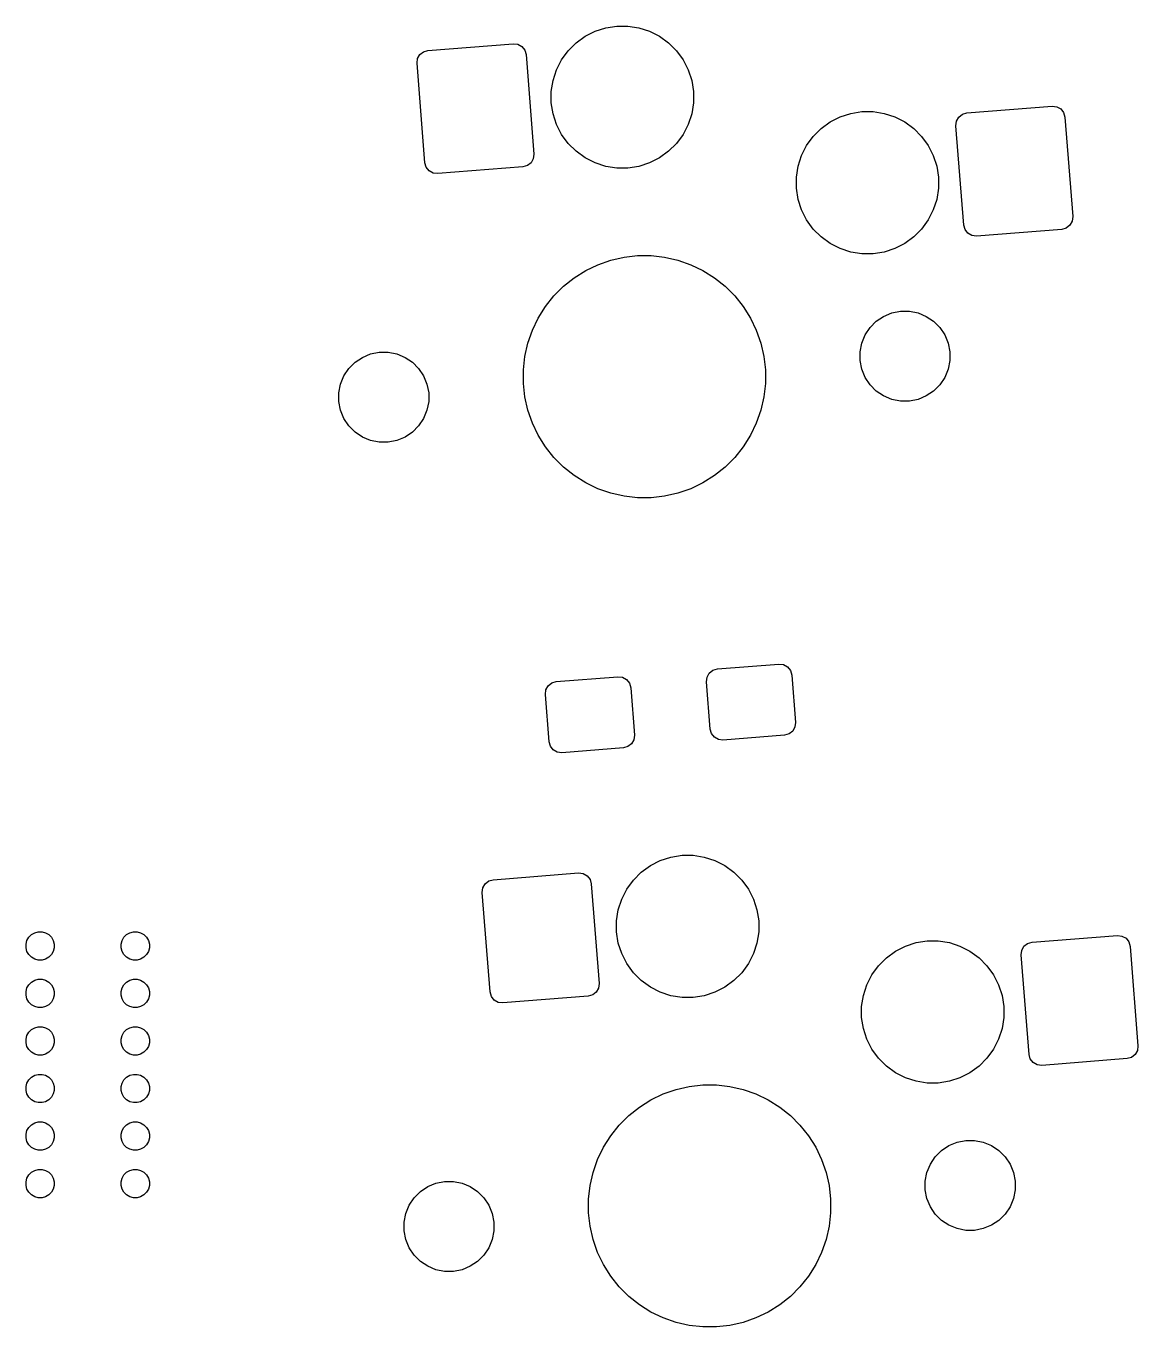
# Model space of a CAD drawing. Extents: x -173 to 103, y -39 to 58.
# Drawn here: x -15.76 to 7.64, y 14.9 to 42.27 of the extents above; entities that cross this region are included whole.
import ezdxf

# ---------------------------------------------------------------- set-up
doc = ezdxf.new("R2010")
doc.units = 0
doc.layers.add('BLACK', color=7, linetype='CONTINUOUS')

msp = doc.modelspace()

# ---------------------------------------------------------------- linework, layer by layer
at = {"layer": 'BLACK', "linetype": 'CONTINUOUS'}
for p, q in [((-3.992725, 42.052879), (-3.783002, 42.159738)), ((-3.783002, 42.159738), (-3.559145, 42.232474)), ((-3.559145, 42.232474), (-3.326666, 42.269295)), ((-3.326666, 42.269295), (-3.091288, 42.269295)), ((-3.091288, 42.269295), (-2.858809, 42.232474)), ((-2.858809, 42.232474), (-2.634952, 42.159738)), ((-2.634952, 42.159738), (-2.425229, 42.052879)), ((-7.298642, 41.756075), (-5.504191, 41.897302)), ((-5.504191, 41.897302), (-5.407322, 41.885837)), ((-5.407322, 41.885837), (-5.322214, 41.838174)), ((-4.349586, 41.748091), (-4.183149, 41.914528)), ((-4.183149, 41.914528), (-3.992725, 42.052879)), ((-2.425229, 42.052879), (-2.234805, 41.914528)), ((-2.234805, 41.914528), (-2.068368, 41.748091)), ((-7.516792, 41.5841), (-7.469129, 41.669208)), ((-7.469129, 41.669208), (-7.392525, 41.729598)), ((-7.392525, 41.729598), (-7.298642, 41.756075)), ((-5.322214, 41.838174), (-5.261825, 41.76157)), ((-5.261825, 41.76157), (-5.235347, 41.667687)), ((-5.235347, 41.667687), (-5.070583, 39.574161)), ((-4.487937, 41.557667), (-4.349586, 41.748091)), ((-2.068368, 41.748091), (-1.930017, 41.557667)), ((-7.528257, 41.487231), (-7.516792, 41.5841)), ((-7.363493, 39.393705), (-7.528257, 41.487231)), ((-4.667532, 41.124087), (-4.594796, 41.347944)), ((-4.594796, 41.347944), (-4.487937, 41.557667)), ((-1.930017, 41.557667), (-1.823158, 41.347944)), ((-1.823158, 41.347944), (-1.750422, 41.124087)), ((-4.704353, 40.891608), (-4.667532, 41.124087)), ((-1.750422, 41.124087), (-1.713601, 40.891608)), ((-4.704353, 40.65623), (-4.704353, 40.891608)), ((-1.713601, 40.891608), (-1.713601, 40.65623)), ((-4.667532, 40.423751), (-4.704353, 40.65623)), ((-1.713601, 40.65623), (-1.750422, 40.423751)), ((4.039442, 40.441599), (5.833893, 40.582826)), ((5.833893, 40.582826), (5.930762, 40.571361)), ((5.930762, 40.571361), (6.01587, 40.523698)), ((6.01587, 40.523698), (6.076259, 40.447094)), ((-4.594796, 40.199894), (-4.667532, 40.423751)), ((-1.750422, 40.423751), (-1.823158, 40.199894)), ((0.974048, 40.113606), (1.164472, 40.251957)), ((1.164472, 40.251957), (1.374195, 40.358816)), ((1.374195, 40.358816), (1.598052, 40.431552)), ((1.598052, 40.431552), (1.830531, 40.468373)), ((1.830531, 40.468373), (2.065909, 40.468373)), ((2.065909, 40.468373), (2.298388, 40.431552)), ((2.298388, 40.431552), (2.522245, 40.358816)), ((2.522245, 40.358816), (2.731968, 40.251957)), ((2.731968, 40.251957), (2.922392, 40.113606)), ((3.809827, 40.172755), (3.821292, 40.269624)), ((3.821292, 40.269624), (3.868955, 40.354732)), ((3.868955, 40.354732), (3.945559, 40.415122)), ((3.945559, 40.415122), (4.039442, 40.441599)), ((6.076259, 40.447094), (6.102737, 40.353211)), ((6.102737, 40.353211), (6.267501, 38.259685)), ((-4.487937, 39.990171), (-4.594796, 40.199894)), ((-4.349586, 39.799747), (-4.487937, 39.990171)), ((-1.930017, 39.990171), (-2.068368, 39.799747)), ((-1.823158, 40.199894), (-1.930017, 39.990171)), ((0.807611, 39.947169), (0.974048, 40.113606)), ((2.922392, 40.113606), (3.088829, 39.947169)), ((3.974591, 38.079229), (3.809827, 40.172755)), ((-4.183149, 39.63331), (-4.349586, 39.799747)), ((-2.068368, 39.799747), (-2.234805, 39.63331)), ((0.562401, 39.547022), (0.66926, 39.756745)), ((0.66926, 39.756745), (0.807611, 39.947169)), ((3.088829, 39.947169), (3.22718, 39.756745)), ((3.22718, 39.756745), (3.334039, 39.547022)), ((-5.082048, 39.477292), (-5.129711, 39.392184)), ((-5.070583, 39.574161), (-5.082048, 39.477292)), ((-3.992725, 39.494959), (-4.183149, 39.63331)), ((-3.783002, 39.3881), (-3.992725, 39.494959)), ((-2.425229, 39.494959), (-2.634952, 39.3881)), ((-2.234805, 39.63331), (-2.425229, 39.494959)), ((0.489665, 39.323165), (0.562401, 39.547022)), ((3.334039, 39.547022), (3.406775, 39.323165)), ((-7.337015, 39.299822), (-7.363493, 39.393705)), ((-7.276626, 39.223218), (-7.337015, 39.299822)), ((-7.191518, 39.175555), (-7.276626, 39.223218)), ((-7.094649, 39.16409), (-7.191518, 39.175555)), ((-5.300198, 39.305317), (-7.094649, 39.16409)), ((-5.206315, 39.331794), (-5.300198, 39.305317)), ((-5.129711, 39.392184), (-5.206315, 39.331794)), ((-3.559145, 39.315364), (-3.783002, 39.3881)), ((-3.326666, 39.278543), (-3.559145, 39.315364)), ((-3.091288, 39.278543), (-3.326666, 39.278543)), ((-2.858809, 39.315364), (-3.091288, 39.278543)), ((-2.634952, 39.3881), (-2.858809, 39.315364)), ((0.452844, 39.090686), (0.489665, 39.323165)), ((3.406775, 39.323165), (3.443596, 39.090686)), ((0.452844, 38.855308), (0.452844, 39.090686)), ((3.443596, 39.090686), (3.443596, 38.855308)), ((0.489665, 38.622829), (0.452844, 38.855308)), ((0.562401, 38.398972), (0.489665, 38.622829)), ((3.406775, 38.622829), (3.334039, 38.398972)), ((3.443596, 38.855308), (3.406775, 38.622829)), ((0.66926, 38.189249), (0.562401, 38.398972)), ((3.334039, 38.398972), (3.22718, 38.189249)), ((0.807611, 37.998825), (0.66926, 38.189249)), ((3.22718, 38.189249), (3.088829, 37.998825)), ((4.001069, 37.985346), (3.974591, 38.079229)), ((6.208373, 38.077708), (6.131769, 38.017318)), ((6.256036, 38.162816), (6.208373, 38.077708)), ((6.267501, 38.259685), (6.256036, 38.162816)), ((0.974048, 37.832388), (0.807611, 37.998825)), ((1.164472, 37.694037), (0.974048, 37.832388)), ((2.922392, 37.832388), (2.731968, 37.694037)), ((3.088829, 37.998825), (2.922392, 37.832388)), ((4.061458, 37.908742), (4.001069, 37.985346)), ((4.146566, 37.861079), (4.061458, 37.908742)), ((4.243435, 37.849614), (4.146566, 37.861079)), ((6.037886, 37.990841), (4.243435, 37.849614)), ((6.131769, 38.017318), (6.037886, 37.990841)), ((1.374195, 37.587178), (1.164472, 37.694037)), ((1.598052, 37.514442), (1.374195, 37.587178)), ((1.830531, 37.477621), (1.598052, 37.514442)), ((2.298388, 37.514442), (2.065909, 37.477621)), ((2.522245, 37.587178), (2.298388, 37.514442)), ((2.731968, 37.694037), (2.522245, 37.587178)), ((-3.979551, 37.123927), (-3.721911, 37.248)), ((-3.721911, 37.248), (-3.451999, 37.342446)), ((-3.451999, 37.342446), (-3.173209, 37.406078)), ((-3.173209, 37.406078), (-2.889048, 37.438095)), ((-2.889048, 37.438095), (-2.603088, 37.438095)), ((-2.603088, 37.438095), (-2.318927, 37.406078)), ((-2.318927, 37.406078), (-2.040137, 37.342446)), ((-2.040137, 37.342446), (-1.770225, 37.248)), ((-1.770225, 37.248), (-1.512585, 37.123927)), ((2.065909, 37.477621), (1.830531, 37.477621)), ((-4.445252, 36.793495), (-4.22168, 36.971787)), ((-4.22168, 36.971787), (-3.979551, 37.123927)), ((-1.512585, 37.123927), (-1.270456, 36.971787)), ((-1.270456, 36.971787), (-1.046884, 36.793495)), ((-4.647456, 36.591291), (-4.445252, 36.793495)), ((-1.046884, 36.793495), (-0.84468, 36.591291)), ((-4.825748, 36.367719), (-4.647456, 36.591291)), ((-0.84468, 36.591291), (-0.666388, 36.367719)), ((-4.977888, 36.12559), (-4.825748, 36.367719)), ((-0.666388, 36.367719), (-0.514248, 36.12559)), ((2.134303, 36.057992), (2.28915, 36.161457)), ((2.28915, 36.161457), (2.461207, 36.232725)), ((2.461207, 36.232725), (2.643861, 36.269057)), ((2.643861, 36.269057), (2.830093, 36.269057)), ((2.830093, 36.269057), (3.012747, 36.232725)), ((3.012747, 36.232725), (3.184804, 36.161457)), ((3.184804, 36.161457), (3.339651, 36.057992)), ((-5.196407, 35.598038), (-5.101961, 35.86795)), ((-5.101961, 35.86795), (-4.977888, 36.12559)), ((-0.514248, 36.12559), (-0.390175, 35.86795)), ((-0.390175, 35.86795), (-0.295729, 35.598038)), ((1.899152, 35.771459), (2.002617, 35.926306)), ((2.002617, 35.926306), (2.134303, 36.057992)), ((3.339651, 36.057992), (3.471337, 35.926306)), ((3.471337, 35.926306), (3.574802, 35.771459)), ((-5.260039, 35.319248), (-5.196407, 35.598038)), ((-0.295729, 35.598038), (-0.232097, 35.319248)), ((1.791552, 35.416748), (1.827884, 35.599402)), ((1.827884, 35.599402), (1.899152, 35.771459)), ((3.574802, 35.771459), (3.64607, 35.599402)), ((3.64607, 35.599402), (3.682402, 35.416748)), ((-8.67694, 35.298407), (-8.504883, 35.369675)), ((-8.504883, 35.369675), (-8.322229, 35.406007)), ((-8.322229, 35.406007), (-8.135997, 35.406007)), ((-8.135997, 35.406007), (-7.953343, 35.369675)), ((-7.953343, 35.369675), (-7.781286, 35.298407)), ((-5.292056, 35.035087), (-5.260039, 35.319248)), ((-0.232097, 35.319248), (-0.20008, 35.035087)), ((1.791552, 35.230516), (1.791552, 35.416748)), ((3.682402, 35.416748), (3.682402, 35.230516)), ((-9.066938, 34.908409), (-8.963473, 35.063256)), ((-8.963473, 35.063256), (-8.831787, 35.194942)), ((-8.831787, 35.194942), (-8.67694, 35.298407)), ((-7.781286, 35.298407), (-7.626439, 35.194942)), ((-7.626439, 35.194942), (-7.494753, 35.063256)), ((-7.494753, 35.063256), (-7.391288, 34.908409)), ((-5.292056, 34.749127), (-5.292056, 35.035087)), ((-0.20008, 35.035087), (-0.20008, 34.749127)), ((1.827884, 35.047862), (1.791552, 35.230516)), ((1.899152, 34.875805), (1.827884, 35.047862)), ((3.64607, 35.047862), (3.574802, 34.875805)), ((3.682402, 35.230516), (3.64607, 35.047862)), ((-9.138206, 34.736352), (-9.066938, 34.908409)), ((-7.391288, 34.908409), (-7.32002, 34.736352)), ((2.002617, 34.720958), (1.899152, 34.875805)), ((3.574802, 34.875805), (3.471337, 34.720958)), ((-9.174538, 34.553698), (-9.138206, 34.736352)), ((-9.174538, 34.367466), (-9.174538, 34.553698)), ((-7.32002, 34.736352), (-7.283688, 34.553698)), ((-7.283688, 34.553698), (-7.283688, 34.367466)), ((-5.260039, 34.464966), (-5.292056, 34.749127)), ((-0.20008, 34.749127), (-0.232097, 34.464966)), ((2.134303, 34.589272), (2.002617, 34.720958)), ((2.28915, 34.485807), (2.134303, 34.589272)), ((2.461207, 34.414539), (2.28915, 34.485807)), ((3.184804, 34.485807), (3.012747, 34.414539)), ((3.339651, 34.589272), (3.184804, 34.485807)), ((3.471337, 34.720958), (3.339651, 34.589272)), ((-9.138206, 34.184812), (-9.174538, 34.367466)), ((-7.283688, 34.367466), (-7.32002, 34.184812)), ((-5.196407, 34.186176), (-5.260039, 34.464966)), ((-0.232097, 34.464966), (-0.295729, 34.186176)), ((2.643861, 34.378207), (2.461207, 34.414539)), ((2.830093, 34.378207), (2.643861, 34.378207)), ((3.012747, 34.414539), (2.830093, 34.378207)), ((-9.066938, 34.012755), (-9.138206, 34.184812)), ((-8.963473, 33.857908), (-9.066938, 34.012755)), ((-7.391288, 34.012755), (-7.494753, 33.857908)), ((-7.32002, 34.184812), (-7.391288, 34.012755)), ((-5.101961, 33.916264), (-5.196407, 34.186176)), ((-0.295729, 34.186176), (-0.390175, 33.916264)), ((-8.831787, 33.726222), (-8.963473, 33.857908)), ((-8.67694, 33.622757), (-8.831787, 33.726222)), ((-7.626439, 33.726222), (-7.781286, 33.622757)), ((-7.494753, 33.857908), (-7.626439, 33.726222)), ((-4.977888, 33.658624), (-5.101961, 33.916264)), ((-0.390175, 33.916264), (-0.514248, 33.658624)), ((-8.504883, 33.551489), (-8.67694, 33.622757)), ((-8.322229, 33.515157), (-8.504883, 33.551489)), ((-8.135997, 33.515157), (-8.322229, 33.515157)), ((-7.953343, 33.551489), (-8.135997, 33.515157)), ((-7.781286, 33.622757), (-7.953343, 33.551489)), ((-4.825748, 33.416495), (-4.977888, 33.658624)), ((-4.647456, 33.192923), (-4.825748, 33.416495)), ((-0.666388, 33.416495), (-0.84468, 33.192923)), ((-0.514248, 33.658624), (-0.666388, 33.416495)), ((-4.445252, 32.990719), (-4.647456, 33.192923)), ((-0.84468, 33.192923), (-1.046884, 32.990719)), ((-4.22168, 32.812427), (-4.445252, 32.990719)), ((-1.046884, 32.990719), (-1.270456, 32.812427)), ((-3.979551, 32.660287), (-4.22168, 32.812427)), ((-3.721911, 32.536214), (-3.979551, 32.660287)), ((-1.512585, 32.660287), (-1.770225, 32.536214)), ((-1.270456, 32.812427), (-1.512585, 32.660287)), ((-3.451999, 32.441768), (-3.721911, 32.536214)), ((-3.173209, 32.378136), (-3.451999, 32.441768)), ((-2.889048, 32.346119), (-3.173209, 32.378136)), ((-2.603088, 32.346119), (-2.889048, 32.346119)), ((-2.318927, 32.378136), (-2.603088, 32.346119)), ((-2.040137, 32.441768), (-2.318927, 32.378136)), ((-1.770225, 32.536214), (-2.040137, 32.441768)), ((-1.302821, 28.717277), (-1.208938, 28.743755)), ((-1.208938, 28.743755), (0.087055, 28.845751)), ((0.087055, 28.845751), (0.183924, 28.834286)), ((0.183924, 28.834286), (0.269032, 28.786624)), ((0.269032, 28.786624), (0.329421, 28.71002)), ((-4.692337, 28.450517), (-4.598454, 28.476995)), ((-4.598454, 28.476995), (-3.302461, 28.578991)), ((-3.302461, 28.578991), (-3.205592, 28.567526)), ((-3.205592, 28.567526), (-3.120484, 28.519864)), ((-3.120484, 28.519864), (-3.060095, 28.44326)), ((-1.438552, 28.47491), (-1.427087, 28.57178)), ((-1.360093, 27.477993), (-1.438552, 28.47491)), ((-1.427087, 28.57178), (-1.379425, 28.656888)), ((-1.379425, 28.656888), (-1.302821, 28.717277)), ((0.329421, 28.71002), (0.355899, 28.616137)), ((0.355899, 28.616137), (0.434358, 27.61922)), ((-4.828068, 28.20815), (-4.816603, 28.30502)), ((-4.749609, 27.211233), (-4.828068, 28.20815)), ((-4.816603, 28.30502), (-4.768941, 28.390128)), ((-4.768941, 28.390128), (-4.692337, 28.450517)), ((-3.060095, 28.44326), (-3.033617, 28.349377)), ((-3.033617, 28.349377), (-2.955158, 27.35246)), ((-1.333615, 27.38411), (-1.360093, 27.477993)), ((-1.273226, 27.307506), (-1.333615, 27.38411)), ((0.298627, 27.376853), (0.204744, 27.350375)), ((0.375231, 27.437242), (0.298627, 27.376853)), ((0.422893, 27.52235), (0.375231, 27.437242)), ((0.434358, 27.61922), (0.422893, 27.52235)), ((-4.723131, 27.11735), (-4.749609, 27.211233)), ((-4.662742, 27.040746), (-4.723131, 27.11735)), ((-3.090889, 27.110093), (-3.184772, 27.083615)), ((-3.014285, 27.170482), (-3.090889, 27.110093)), ((-2.966623, 27.25559), (-3.014285, 27.170482)), ((-2.955158, 27.35246), (-2.966623, 27.25559)), ((-1.188118, 27.259844), (-1.273226, 27.307506)), ((-1.091249, 27.248379), (-1.188118, 27.259844)), ((0.204744, 27.350375), (-1.091249, 27.248379)), ((-4.577634, 26.993084), (-4.662742, 27.040746)), ((-4.480765, 26.981619), (-4.577634, 26.993084)), ((-3.184772, 27.083615), (-4.480765, 26.981619)), ((-2.619691, 24.606825), (-2.409968, 24.713684)), ((-2.409968, 24.713684), (-2.186111, 24.78642)), ((-2.186111, 24.78642), (-1.953632, 24.823241)), ((-1.953632, 24.823241), (-1.718254, 24.823241)), ((-1.718254, 24.823241), (-1.485775, 24.78642)), ((-1.485775, 24.78642), (-1.261918, 24.713684)), ((-1.261918, 24.713684), (-1.052195, 24.606825)), ((-5.925608, 24.310021), (-4.131157, 24.451248)), ((-4.131157, 24.451248), (-4.034288, 24.439783)), ((-4.034288, 24.439783), (-3.94918, 24.39212)), ((-3.94918, 24.39212), (-3.888791, 24.315516)), ((-2.976552, 24.302037), (-2.810115, 24.468474)), ((-2.810115, 24.468474), (-2.619691, 24.606825)), ((-1.052195, 24.606825), (-0.861771, 24.468474)), ((-0.861771, 24.468474), (-0.695334, 24.302037)), ((-6.155223, 24.041177), (-6.143758, 24.138046)), ((-6.143758, 24.138046), (-6.096095, 24.223154)), ((-6.096095, 24.223154), (-6.019491, 24.283544)), ((-6.019491, 24.283544), (-5.925608, 24.310021)), ((-3.888791, 24.315516), (-3.862313, 24.221633)), ((-3.862313, 24.221633), (-3.697549, 22.128107)), ((-3.221762, 23.90189), (-3.114903, 24.111613)), ((-3.114903, 24.111613), (-2.976552, 24.302037)), ((-0.695334, 24.302037), (-0.556983, 24.111613)), ((-0.556983, 24.111613), (-0.450124, 23.90189)), ((-5.990459, 21.947651), (-6.155223, 24.041177)), ((-3.294498, 23.678033), (-3.221762, 23.90189)), ((-0.450124, 23.90189), (-0.377388, 23.678033)), ((-3.331319, 23.445554), (-3.294498, 23.678033)), ((-0.377388, 23.678033), (-0.340567, 23.445554)), ((-3.331319, 23.210176), (-3.331319, 23.445554)), ((-0.340567, 23.445554), (-0.340567, 23.210176)), ((-15.756361, 22.956433), (-15.736092, 23.03208)), ((-15.736092, 23.03208), (-15.696934, 23.099903)), ((-15.696934, 23.099903), (-15.641556, 23.155281)), ((-15.641556, 23.155281), (-15.573733, 23.194439)), ((-15.573733, 23.194439), (-15.498086, 23.214708)), ((-15.498086, 23.214708), (-15.41977, 23.214708)), ((-15.41977, 23.214708), (-15.344123, 23.194439)), ((-15.344123, 23.194439), (-15.2763, 23.155281)), ((-15.2763, 23.155281), (-15.220922, 23.099903)), ((-15.220922, 23.099903), (-15.181764, 23.03208)), ((-15.181764, 23.03208), (-15.161495, 22.956433)), ((-13.756406, 22.956318), (-13.736137, 23.031965)), ((-13.736137, 23.031965), (-13.696979, 23.099788)), ((-13.696979, 23.099788), (-13.641601, 23.155166)), ((-13.641601, 23.155166), (-13.573778, 23.194324)), ((-13.573778, 23.194324), (-13.498131, 23.214593)), ((-13.498131, 23.214593), (-13.419815, 23.214593)), ((-13.419815, 23.214593), (-13.344168, 23.194324)), ((-13.344168, 23.194324), (-13.276345, 23.155166)), ((-13.276345, 23.155166), (-13.220967, 23.099788)), ((-13.220967, 23.099788), (-13.181809, 23.031965)), ((-13.181809, 23.031965), (-13.16154, 22.956318)), ((-3.294498, 22.977697), (-3.331319, 23.210176)), ((-0.340567, 23.210176), (-0.377388, 22.977697)), ((2.971086, 22.985498), (3.203565, 23.022319)), ((3.203565, 23.022319), (3.438943, 23.022319)), ((3.438943, 23.022319), (3.671422, 22.985498)), ((5.318593, 22.969068), (5.412476, 22.995545)), ((5.412476, 22.995545), (7.206927, 23.136772)), ((7.206927, 23.136772), (7.303796, 23.125307)), ((7.303796, 23.125307), (7.388904, 23.077644)), ((7.388904, 23.077644), (7.449293, 23.00104)), ((7.449293, 23.00104), (7.475771, 22.907157)), ((-15.756361, 22.878117), (-15.756361, 22.956433)), ((-15.736092, 22.80247), (-15.756361, 22.878117)), ((-15.696934, 22.734647), (-15.736092, 22.80247)), ((-15.641556, 22.679269), (-15.696934, 22.734647)), ((-15.220922, 22.734647), (-15.2763, 22.679269)), ((-15.181764, 22.80247), (-15.220922, 22.734647)), ((-15.161495, 22.878117), (-15.181764, 22.80247)), ((-15.161495, 22.956433), (-15.161495, 22.878117)), ((-13.756406, 22.878002), (-13.756406, 22.956318)), ((-13.736137, 22.802355), (-13.756406, 22.878002)), ((-13.696979, 22.734532), (-13.736137, 22.802355)), ((-13.641601, 22.679154), (-13.696979, 22.734532)), ((-13.220967, 22.734532), (-13.276345, 22.679154)), ((-13.181809, 22.802355), (-13.220967, 22.734532)), ((-13.16154, 22.878002), (-13.181809, 22.802355)), ((-13.16154, 22.956318), (-13.16154, 22.878002)), ((-3.221762, 22.75384), (-3.294498, 22.977697)), ((-3.114903, 22.544117), (-3.221762, 22.75384)), ((-0.450124, 22.75384), (-0.556983, 22.544117)), ((-0.377388, 22.977697), (-0.450124, 22.75384)), ((2.347082, 22.667552), (2.537506, 22.805903)), ((2.537506, 22.805903), (2.747229, 22.912762)), ((2.747229, 22.912762), (2.971086, 22.985498)), ((3.671422, 22.985498), (3.895279, 22.912762)), ((3.895279, 22.912762), (4.105002, 22.805903)), ((4.105002, 22.805903), (4.295426, 22.667552)), ((5.182861, 22.726701), (5.194326, 22.82357)), ((5.347625, 20.633175), (5.182861, 22.726701)), ((5.194326, 22.82357), (5.241989, 22.908678)), ((5.241989, 22.908678), (5.318593, 22.969068)), ((7.475771, 22.907157), (7.640535, 20.813631)), ((-15.573733, 22.640111), (-15.641556, 22.679269)), ((-15.498086, 22.619842), (-15.573733, 22.640111)), ((-15.41977, 22.619842), (-15.498086, 22.619842)), ((-15.344123, 22.640111), (-15.41977, 22.619842)), ((-15.2763, 22.679269), (-15.344123, 22.640111)), ((-13.573778, 22.639996), (-13.641601, 22.679154)), ((-13.498131, 22.619727), (-13.573778, 22.639996)), ((-13.419815, 22.619727), (-13.498131, 22.619727)), ((-13.344168, 22.639996), (-13.419815, 22.619727)), ((-13.276345, 22.679154), (-13.344168, 22.639996)), ((-2.976552, 22.353693), (-3.114903, 22.544117)), ((-0.556983, 22.544117), (-0.695334, 22.353693)), ((2.042294, 22.310691), (2.180645, 22.501115)), ((2.180645, 22.501115), (2.347082, 22.667552)), ((4.295426, 22.667552), (4.461863, 22.501115)), ((4.461863, 22.501115), (4.600214, 22.310691)), ((-15.641556, 22.155281), (-15.573733, 22.194439)), ((-15.573733, 22.194439), (-15.498086, 22.214708)), ((-15.498086, 22.214708), (-15.41977, 22.214708)), ((-15.41977, 22.214708), (-15.344123, 22.194439)), ((-15.344123, 22.194439), (-15.2763, 22.155281)), ((-13.641601, 22.155166), (-13.573778, 22.194324)), ((-13.573778, 22.194324), (-13.498131, 22.214593)), ((-13.498131, 22.214593), (-13.419815, 22.214593)), ((-13.419815, 22.214593), (-13.344168, 22.194324)), ((-13.344168, 22.194324), (-13.276345, 22.155166)), ((-2.810115, 22.187256), (-2.976552, 22.353693)), ((-2.619691, 22.048905), (-2.810115, 22.187256)), ((-0.861771, 22.187256), (-1.052195, 22.048905)), ((-0.695334, 22.353693), (-0.861771, 22.187256)), ((1.935435, 22.100968), (2.042294, 22.310691)), ((4.600214, 22.310691), (4.707073, 22.100968)), ((-15.756361, 21.956433), (-15.736092, 22.03208)), ((-15.756361, 21.878117), (-15.756361, 21.956433)), ((-15.736092, 22.03208), (-15.696934, 22.099903)), ((-15.696934, 22.099903), (-15.641556, 22.155281)), ((-15.2763, 22.155281), (-15.220922, 22.099903)), ((-15.220922, 22.099903), (-15.181764, 22.03208)), ((-15.181764, 22.03208), (-15.161495, 21.956433)), ((-15.161495, 21.956433), (-15.161495, 21.878117)), ((-13.756406, 21.956318), (-13.736137, 22.031965)), ((-13.756406, 21.878002), (-13.756406, 21.956318)), ((-13.736137, 22.031965), (-13.696979, 22.099788)), ((-13.696979, 22.099788), (-13.641601, 22.155166)), ((-13.276345, 22.155166), (-13.220967, 22.099788)), ((-13.220967, 22.099788), (-13.181809, 22.031965)), ((-13.181809, 22.031965), (-13.16154, 21.956318)), ((-13.16154, 21.956318), (-13.16154, 21.878002)), ((-5.963981, 21.853768), (-5.990459, 21.947651)), ((-3.756677, 21.94613), (-3.833281, 21.88574)), ((-3.709014, 22.031238), (-3.756677, 21.94613)), ((-3.697549, 22.128107), (-3.709014, 22.031238)), ((-2.409968, 21.942046), (-2.619691, 22.048905)), ((-2.186111, 21.86931), (-2.409968, 21.942046)), ((-1.261918, 21.942046), (-1.485775, 21.86931)), ((-1.052195, 22.048905), (-1.261918, 21.942046)), ((1.862699, 21.877111), (1.935435, 22.100968)), ((4.707073, 22.100968), (4.779809, 21.877111)), ((-15.736092, 21.80247), (-15.756361, 21.878117)), ((-15.696934, 21.734647), (-15.736092, 21.80247)), ((-15.641556, 21.679269), (-15.696934, 21.734647)), ((-15.573733, 21.640111), (-15.641556, 21.679269)), ((-15.498086, 21.619842), (-15.573733, 21.640111)), ((-15.344123, 21.640111), (-15.41977, 21.619842)), ((-15.2763, 21.679269), (-15.344123, 21.640111)), ((-15.220922, 21.734647), (-15.2763, 21.679269)), ((-15.181764, 21.80247), (-15.220922, 21.734647)), ((-15.161495, 21.878117), (-15.181764, 21.80247)), ((-13.736137, 21.802355), (-13.756406, 21.878002)), ((-13.696979, 21.734532), (-13.736137, 21.802355)), ((-13.641601, 21.679154), (-13.696979, 21.734532)), ((-13.573778, 21.639996), (-13.641601, 21.679154)), ((-13.498131, 21.619727), (-13.573778, 21.639996)), ((-13.344168, 21.639996), (-13.419815, 21.619727)), ((-13.276345, 21.679154), (-13.344168, 21.639996)), ((-13.220967, 21.734532), (-13.276345, 21.679154)), ((-13.181809, 21.802355), (-13.220967, 21.734532)), ((-13.16154, 21.878002), (-13.181809, 21.802355)), ((-5.903592, 21.777164), (-5.963981, 21.853768)), ((-5.818484, 21.729501), (-5.903592, 21.777164)), ((-5.721615, 21.718036), (-5.818484, 21.729501)), ((-3.927164, 21.859263), (-5.721615, 21.718036)), ((-3.833281, 21.88574), (-3.927164, 21.859263)), ((-1.953632, 21.832489), (-2.186111, 21.86931)), ((-1.718254, 21.832489), (-1.953632, 21.832489)), ((-1.485775, 21.86931), (-1.718254, 21.832489)), ((1.825878, 21.644632), (1.862699, 21.877111)), ((1.825878, 21.409254), (1.825878, 21.644632)), ((4.779809, 21.877111), (4.81663, 21.644632)), ((4.81663, 21.644632), (4.81663, 21.409254)), ((-15.41977, 21.619842), (-15.498086, 21.619842)), ((-13.419815, 21.619727), (-13.498131, 21.619727)), ((1.862699, 21.176775), (1.825878, 21.409254)), ((4.81663, 21.409254), (4.779809, 21.176775)), ((-15.736092, 21.03208), (-15.696934, 21.099903)), ((-15.696934, 21.099903), (-15.641556, 21.155281)), ((-15.641556, 21.155281), (-15.573733, 21.194439)), ((-15.573733, 21.194439), (-15.498086, 21.214708)), ((-15.498086, 21.214708), (-15.41977, 21.214708)), ((-15.41977, 21.214708), (-15.344123, 21.194439)), ((-15.344123, 21.194439), (-15.2763, 21.155281)), ((-15.2763, 21.155281), (-15.220922, 21.099903)), ((-15.220922, 21.099903), (-15.181764, 21.03208)), ((-13.736137, 21.031965), (-13.696979, 21.099788)), ((-13.696979, 21.099788), (-13.641601, 21.155166)), ((-13.641601, 21.155166), (-13.573778, 21.194324)), ((-13.573778, 21.194324), (-13.498131, 21.214593)), ((-13.498131, 21.214593), (-13.419815, 21.214593)), ((-13.419815, 21.214593), (-13.344168, 21.194324)), ((-13.344168, 21.194324), (-13.276345, 21.155166)), ((-13.276345, 21.155166), (-13.220967, 21.099788)), ((-13.220967, 21.099788), (-13.181809, 21.031965)), ((1.935435, 20.952918), (1.862699, 21.176775)), ((4.779809, 21.176775), (4.707073, 20.952918)), ((-15.756361, 20.956433), (-15.736092, 21.03208)), ((-15.756361, 20.878117), (-15.756361, 20.956433)), ((-15.736092, 20.80247), (-15.756361, 20.878117)), ((-15.696934, 20.734647), (-15.736092, 20.80247)), ((-15.181764, 20.80247), (-15.220922, 20.734647)), ((-15.181764, 21.03208), (-15.161495, 20.956433)), ((-15.161495, 20.878117), (-15.181764, 20.80247)), ((-15.161495, 20.956433), (-15.161495, 20.878117)), ((-13.756406, 20.956318), (-13.736137, 21.031965)), ((-13.756406, 20.878002), (-13.756406, 20.956318)), ((-13.736137, 20.802355), (-13.756406, 20.878002)), ((-13.696979, 20.734532), (-13.736137, 20.802355)), ((-13.181809, 20.802355), (-13.220967, 20.734532)), ((-13.181809, 21.031965), (-13.16154, 20.956318)), ((-13.16154, 20.878002), (-13.181809, 20.802355)), ((-13.16154, 20.956318), (-13.16154, 20.878002)), ((2.042294, 20.743195), (1.935435, 20.952918)), ((4.707073, 20.952918), (4.600214, 20.743195)), ((7.640535, 20.813631), (7.62907, 20.716762)), ((-15.641556, 20.679269), (-15.696934, 20.734647)), ((-15.573733, 20.640111), (-15.641556, 20.679269)), ((-15.498086, 20.619842), (-15.573733, 20.640111)), ((-15.41977, 20.619842), (-15.498086, 20.619842)), ((-15.344123, 20.640111), (-15.41977, 20.619842)), ((-15.2763, 20.679269), (-15.344123, 20.640111)), ((-15.220922, 20.734647), (-15.2763, 20.679269)), ((-13.641601, 20.679154), (-13.696979, 20.734532)), ((-13.573778, 20.639996), (-13.641601, 20.679154)), ((-13.498131, 20.619727), (-13.573778, 20.639996)), ((-13.419815, 20.619727), (-13.498131, 20.619727)), ((-13.344168, 20.639996), (-13.419815, 20.619727)), ((-13.276345, 20.679154), (-13.344168, 20.639996)), ((-13.220967, 20.734532), (-13.276345, 20.679154)), ((2.180645, 20.552771), (2.042294, 20.743195)), ((2.347082, 20.386334), (2.180645, 20.552771)), ((4.461863, 20.552771), (4.295426, 20.386334)), ((4.600214, 20.743195), (4.461863, 20.552771)), ((5.374103, 20.539292), (5.347625, 20.633175)), ((5.434492, 20.462688), (5.374103, 20.539292)), ((7.41092, 20.544787), (5.616469, 20.40356)), ((7.504803, 20.571264), (7.41092, 20.544787)), ((7.581407, 20.631654), (7.504803, 20.571264)), ((7.62907, 20.716762), (7.581407, 20.631654)), ((2.537506, 20.247983), (2.347082, 20.386334)), ((4.295426, 20.386334), (4.105002, 20.247983)), ((5.5196, 20.415025), (5.434492, 20.462688)), ((5.616469, 20.40356), (5.5196, 20.415025)), ((-15.756361, 19.956433), (-15.736092, 20.03208)), ((-15.736092, 20.03208), (-15.696934, 20.099903)), ((-15.696934, 20.099903), (-15.641556, 20.155281)), ((-15.641556, 20.155281), (-15.573733, 20.194439)), ((-15.573733, 20.194439), (-15.498086, 20.214708)), ((-15.498086, 20.214708), (-15.41977, 20.214708)), ((-15.41977, 20.214708), (-15.344123, 20.194439)), ((-15.344123, 20.194439), (-15.2763, 20.155281)), ((-15.2763, 20.155281), (-15.220922, 20.099903)), ((-15.220922, 20.099903), (-15.181764, 20.03208)), ((-15.181764, 20.03208), (-15.161495, 19.956433)), ((-13.756406, 19.956318), (-13.736137, 20.031965)), ((-13.736137, 20.031965), (-13.696979, 20.099788)), ((-13.696979, 20.099788), (-13.641601, 20.155166)), ((-13.641601, 20.155166), (-13.573778, 20.194324)), ((-13.573778, 20.194324), (-13.498131, 20.214593)), ((-13.498131, 20.214593), (-13.419815, 20.214593)), ((-13.419815, 20.214593), (-13.344168, 20.194324)), ((-13.344168, 20.194324), (-13.276345, 20.155166)), ((-13.276345, 20.155166), (-13.220967, 20.099788)), ((-13.220967, 20.099788), (-13.181809, 20.031965)), ((-13.181809, 20.031965), (-13.16154, 19.956318)), ((-1.800175, 19.960024), (-1.516014, 19.992041)), ((-1.516014, 19.992041), (-1.230054, 19.992041)), ((-1.230054, 19.992041), (-0.945893, 19.960024)), ((2.747229, 20.141124), (2.537506, 20.247983)), ((2.971086, 20.068388), (2.747229, 20.141124)), ((3.203565, 20.031567), (2.971086, 20.068388)), ((3.438943, 20.031567), (3.203565, 20.031567)), ((3.671422, 20.068388), (3.438943, 20.031567)), ((3.895279, 20.141124), (3.671422, 20.068388)), ((4.105002, 20.247983), (3.895279, 20.141124)), ((-15.756361, 19.878117), (-15.756361, 19.956433)), ((-15.736092, 19.80247), (-15.756361, 19.878117)), ((-15.696934, 19.734647), (-15.736092, 19.80247)), ((-15.641556, 19.679269), (-15.696934, 19.734647)), ((-15.220922, 19.734647), (-15.2763, 19.679269)), ((-15.181764, 19.80247), (-15.220922, 19.734647)), ((-15.161495, 19.878117), (-15.181764, 19.80247)), ((-15.161495, 19.956433), (-15.161495, 19.878117)), ((-13.756406, 19.878002), (-13.756406, 19.956318)), ((-13.736137, 19.802355), (-13.756406, 19.878002)), ((-13.696979, 19.734532), (-13.736137, 19.802355)), ((-13.641601, 19.679154), (-13.696979, 19.734532)), ((-13.220967, 19.734532), (-13.276345, 19.679154)), ((-13.181809, 19.802355), (-13.220967, 19.734532)), ((-13.16154, 19.878002), (-13.181809, 19.802355)), ((-13.16154, 19.956318), (-13.16154, 19.878002)), ((-2.606517, 19.677873), (-2.348877, 19.801946)), ((-2.348877, 19.801946), (-2.078965, 19.896392)), ((-2.078965, 19.896392), (-1.800175, 19.960024)), ((-0.945893, 19.960024), (-0.667103, 19.896392)), ((-0.667103, 19.896392), (-0.397191, 19.801946)), ((-0.397191, 19.801946), (-0.139551, 19.677873)), ((-15.573733, 19.640111), (-15.641556, 19.679269)), ((-15.498086, 19.619842), (-15.573733, 19.640111)), ((-15.41977, 19.619842), (-15.498086, 19.619842)), ((-15.344123, 19.640111), (-15.41977, 19.619842)), ((-15.2763, 19.679269), (-15.344123, 19.640111)), ((-13.573778, 19.639996), (-13.641601, 19.679154)), ((-13.498131, 19.619727), (-13.573778, 19.639996)), ((-13.419815, 19.619727), (-13.498131, 19.619727)), ((-13.344168, 19.639996), (-13.419815, 19.619727)), ((-13.276345, 19.679154), (-13.344168, 19.639996)), ((-3.072218, 19.347441), (-2.848646, 19.525733)), ((-2.848646, 19.525733), (-2.606517, 19.677873)), ((-0.139551, 19.677873), (0.102578, 19.525733)), ((0.102578, 19.525733), (0.32615, 19.347441)), ((-15.641556, 19.155281), (-15.573733, 19.194439)), ((-15.573733, 19.194439), (-15.498086, 19.214708)), ((-15.498086, 19.214708), (-15.41977, 19.214708)), ((-15.41977, 19.214708), (-15.344123, 19.194439)), ((-15.344123, 19.194439), (-15.2763, 19.155281)), ((-13.641601, 19.155166), (-13.573778, 19.194324)), ((-13.573778, 19.194324), (-13.498131, 19.214593)), ((-13.498131, 19.214593), (-13.419815, 19.214593)), ((-13.419815, 19.214593), (-13.344168, 19.194324)), ((-13.344168, 19.194324), (-13.276345, 19.155166)), ((-3.274422, 19.145237), (-3.072218, 19.347441)), ((0.32615, 19.347441), (0.528354, 19.145237)), ((-15.756361, 18.956433), (-15.736092, 19.03208)), ((-15.756361, 18.878117), (-15.756361, 18.956433)), ((-15.736092, 19.03208), (-15.696934, 19.099903)), ((-15.696934, 19.099903), (-15.641556, 19.155281)), ((-15.2763, 19.155281), (-15.220922, 19.099903)), ((-15.220922, 19.099903), (-15.181764, 19.03208)), ((-15.181764, 19.03208), (-15.161495, 18.956433)), ((-15.161495, 18.956433), (-15.161495, 18.878117)), ((-13.756406, 18.956318), (-13.736137, 19.031965)), ((-13.756406, 18.878002), (-13.756406, 18.956318)), ((-13.736137, 19.031965), (-13.696979, 19.099788)), ((-13.696979, 19.099788), (-13.641601, 19.155166)), ((-13.276345, 19.155166), (-13.220967, 19.099788)), ((-13.220967, 19.099788), (-13.181809, 19.031965)), ((-13.181809, 19.031965), (-13.16154, 18.956318)), ((-13.16154, 18.956318), (-13.16154, 18.878002)), ((-3.604854, 18.679536), (-3.452714, 18.921665)), ((-3.452714, 18.921665), (-3.274422, 19.145237)), ((0.528354, 19.145237), (0.706646, 18.921665)), ((0.706646, 18.921665), (0.858786, 18.679536)), ((-15.736092, 18.80247), (-15.756361, 18.878117)), ((-15.696934, 18.734647), (-15.736092, 18.80247)), ((-15.641556, 18.679269), (-15.696934, 18.734647)), ((-15.573733, 18.640111), (-15.641556, 18.679269)), ((-15.498086, 18.619842), (-15.573733, 18.640111)), ((-15.41977, 18.619842), (-15.498086, 18.619842)), ((-15.344123, 18.640111), (-15.41977, 18.619842)), ((-15.2763, 18.679269), (-15.344123, 18.640111)), ((-15.220922, 18.734647), (-15.2763, 18.679269)), ((-15.181764, 18.80247), (-15.220922, 18.734647)), ((-15.161495, 18.878117), (-15.181764, 18.80247)), ((-13.736137, 18.802355), (-13.756406, 18.878002)), ((-13.696979, 18.734532), (-13.736137, 18.802355)), ((-13.641601, 18.679154), (-13.696979, 18.734532)), ((-13.573778, 18.639996), (-13.641601, 18.679154)), ((-13.498131, 18.619727), (-13.573778, 18.639996)), ((-13.419815, 18.619727), (-13.498131, 18.619727)), ((-13.344168, 18.639996), (-13.419815, 18.619727)), ((-13.276345, 18.679154), (-13.344168, 18.639996)), ((-13.220967, 18.734532), (-13.276345, 18.679154)), ((-13.181809, 18.802355), (-13.220967, 18.734532)), ((-13.16154, 18.878002), (-13.181809, 18.802355)), ((-3.728927, 18.421896), (-3.604854, 18.679536)), ((0.858786, 18.679536), (0.982859, 18.421896)), ((3.375651, 18.480252), (3.507337, 18.611938)), ((3.507337, 18.611938), (3.662184, 18.715403)), ((3.662184, 18.715403), (3.834241, 18.786671)), ((3.834241, 18.786671), (4.016895, 18.823003)), ((4.016895, 18.823003), (4.203127, 18.823003)), ((4.203127, 18.823003), (4.385781, 18.786671)), ((4.385781, 18.786671), (4.557838, 18.715403)), ((4.557838, 18.715403), (4.712685, 18.611938)), ((4.712685, 18.611938), (4.844371, 18.480252)), ((-3.823373, 18.151984), (-3.728927, 18.421896)), ((0.982859, 18.421896), (1.077305, 18.151984)), ((3.272186, 18.325405), (3.375651, 18.480252)), ((4.844371, 18.480252), (4.947836, 18.325405)), ((-15.736092, 18.03208), (-15.696934, 18.099903)), ((-15.696934, 18.099903), (-15.641556, 18.155281)), ((-15.641556, 18.155281), (-15.573733, 18.194439)), ((-15.573733, 18.194439), (-15.498086, 18.214708)), ((-15.498086, 18.214708), (-15.41977, 18.214708)), ((-15.41977, 18.214708), (-15.344123, 18.194439)), ((-15.344123, 18.194439), (-15.2763, 18.155281)), ((-15.2763, 18.155281), (-15.220922, 18.099903)), ((-15.220922, 18.099903), (-15.181764, 18.03208)), ((-13.736137, 18.031965), (-13.696979, 18.099788)), ((-13.696979, 18.099788), (-13.641601, 18.155166)), ((-13.641601, 18.155166), (-13.573778, 18.194324)), ((-13.573778, 18.194324), (-13.498131, 18.214593)), ((-13.498131, 18.214593), (-13.419815, 18.214593)), ((-13.419815, 18.214593), (-13.344168, 18.194324)), ((-13.344168, 18.194324), (-13.276345, 18.155166)), ((-13.276345, 18.155166), (-13.220967, 18.099788)), ((-13.220967, 18.099788), (-13.181809, 18.031965)), ((-3.887005, 17.873194), (-3.823373, 18.151984)), ((1.077305, 18.151984), (1.140937, 17.873194)), ((3.164586, 17.970694), (3.200918, 18.153348)), ((3.200918, 18.153348), (3.272186, 18.325405)), ((4.947836, 18.325405), (5.019104, 18.153348)), ((5.019104, 18.153348), (5.055436, 17.970694)), ((-15.756361, 17.956433), (-15.736092, 18.03208)), ((-15.756361, 17.878117), (-15.756361, 17.956433)), ((-15.736092, 17.80247), (-15.756361, 17.878117)), ((-15.696934, 17.734647), (-15.736092, 17.80247)), ((-15.181764, 17.80247), (-15.220922, 17.734647)), ((-15.181764, 18.03208), (-15.161495, 17.956433)), ((-15.161495, 17.878117), (-15.181764, 17.80247)), ((-15.161495, 17.956433), (-15.161495, 17.878117)), ((-13.756406, 17.956318), (-13.736137, 18.031965)), ((-13.756406, 17.878002), (-13.756406, 17.956318)), ((-13.736137, 17.802355), (-13.756406, 17.878002)), ((-13.696979, 17.734532), (-13.736137, 17.802355)), ((-13.181809, 17.802355), (-13.220967, 17.734532)), ((-13.181809, 18.031965), (-13.16154, 17.956318)), ((-13.16154, 17.878002), (-13.181809, 17.802355)), ((-13.16154, 17.956318), (-13.16154, 17.878002)), ((-7.458753, 17.748888), (-7.303906, 17.852353)), ((-7.303906, 17.852353), (-7.131849, 17.923621)), ((-7.131849, 17.923621), (-6.949195, 17.959953)), ((-6.949195, 17.959953), (-6.762963, 17.959953)), ((-6.762963, 17.959953), (-6.580309, 17.923621)), ((-6.580309, 17.923621), (-6.408252, 17.852353)), ((-6.408252, 17.852353), (-6.253405, 17.748888)), ((-3.919022, 17.589033), (-3.887005, 17.873194)), ((1.140937, 17.873194), (1.172954, 17.589033)), ((3.164586, 17.784462), (3.164586, 17.970694)), ((5.055436, 17.970694), (5.055436, 17.784462)), ((-15.641556, 17.679269), (-15.696934, 17.734647)), ((-15.573733, 17.640111), (-15.641556, 17.679269)), ((-15.498086, 17.619842), (-15.573733, 17.640111)), ((-15.41977, 17.619842), (-15.498086, 17.619842)), ((-15.344123, 17.640111), (-15.41977, 17.619842)), ((-15.2763, 17.679269), (-15.344123, 17.640111)), ((-15.220922, 17.734647), (-15.2763, 17.679269)), ((-13.641601, 17.679154), (-13.696979, 17.734532)), ((-13.573778, 17.639996), (-13.641601, 17.679154)), ((-13.498131, 17.619727), (-13.573778, 17.639996)), ((-13.419815, 17.619727), (-13.498131, 17.619727)), ((-13.344168, 17.639996), (-13.419815, 17.619727)), ((-13.276345, 17.679154), (-13.344168, 17.639996)), ((-13.220967, 17.734532), (-13.276345, 17.679154)), ((-7.693904, 17.462355), (-7.590439, 17.617202)), ((-7.590439, 17.617202), (-7.458753, 17.748888)), ((-6.253405, 17.748888), (-6.121719, 17.617202)), ((-6.121719, 17.617202), (-6.018254, 17.462355)), ((-3.919022, 17.303073), (-3.919022, 17.589033)), ((1.172954, 17.589033), (1.172954, 17.303073)), ((3.200918, 17.601808), (3.164586, 17.784462)), ((3.272186, 17.429751), (3.200918, 17.601808)), ((5.019104, 17.601808), (4.947836, 17.429751)), ((5.055436, 17.784462), (5.019104, 17.601808)), ((-7.801504, 17.107644), (-7.765172, 17.290298)), ((-7.765172, 17.290298), (-7.693904, 17.462355)), ((-6.018254, 17.462355), (-5.946986, 17.290298)), ((-5.946986, 17.290298), (-5.910654, 17.107644)), ((-3.887005, 17.018912), (-3.919022, 17.303073)), ((1.172954, 17.303073), (1.140937, 17.018912)), ((3.375651, 17.274904), (3.272186, 17.429751)), ((3.507337, 17.143218), (3.375651, 17.274904)), ((4.844371, 17.274904), (4.712685, 17.143218)), ((4.947836, 17.429751), (4.844371, 17.274904)), ((-7.801504, 16.921412), (-7.801504, 17.107644)), ((-5.910654, 17.107644), (-5.910654, 16.921412)), ((-3.823373, 16.740122), (-3.887005, 17.018912)), ((1.140937, 17.018912), (1.077305, 16.740122)), ((3.662184, 17.039753), (3.507337, 17.143218)), ((3.834241, 16.968485), (3.662184, 17.039753)), ((4.557838, 17.039753), (4.385781, 16.968485)), ((4.712685, 17.143218), (4.557838, 17.039753)), ((-7.765172, 16.738758), (-7.801504, 16.921412)), ((-7.693904, 16.566701), (-7.765172, 16.738758)), ((-5.946986, 16.738758), (-6.018254, 16.566701)), ((-5.910654, 16.921412), (-5.946986, 16.738758)), ((-3.728927, 16.47021), (-3.823373, 16.740122)), ((1.077305, 16.740122), (0.982859, 16.47021)), ((4.016895, 16.932153), (3.834241, 16.968485)), ((4.203127, 16.932153), (4.016895, 16.932153)), ((4.385781, 16.968485), (4.203127, 16.932153)), ((-7.590439, 16.411854), (-7.693904, 16.566701)), ((-6.018254, 16.566701), (-6.121719, 16.411854)), ((-3.604854, 16.21257), (-3.728927, 16.47021)), ((0.982859, 16.47021), (0.858786, 16.21257)), ((-7.458753, 16.280168), (-7.590439, 16.411854)), ((-7.303906, 16.176703), (-7.458753, 16.280168)), ((-7.131849, 16.105435), (-7.303906, 16.176703)), ((-6.408252, 16.176703), (-6.580309, 16.105435)), ((-6.253405, 16.280168), (-6.408252, 16.176703)), ((-6.121719, 16.411854), (-6.253405, 16.280168)), ((-3.452714, 15.970441), (-3.604854, 16.21257)), ((0.858786, 16.21257), (0.706646, 15.970441)), ((-6.949195, 16.069103), (-7.131849, 16.105435)), ((-6.762963, 16.069103), (-6.949195, 16.069103)), ((-6.580309, 16.105435), (-6.762963, 16.069103)), ((-3.274422, 15.746869), (-3.452714, 15.970441)), ((0.706646, 15.970441), (0.528354, 15.746869)), ((-3.072218, 15.544665), (-3.274422, 15.746869)), ((0.528354, 15.746869), (0.32615, 15.544665)), ((-2.848646, 15.366373), (-3.072218, 15.544665)), ((-2.606517, 15.214233), (-2.848646, 15.366373)), ((0.102578, 15.366373), (-0.139551, 15.214233)), ((0.32615, 15.544665), (0.102578, 15.366373)), ((-2.348877, 15.09016), (-2.606517, 15.214233)), ((-2.078965, 14.995714), (-2.348877, 15.09016)), ((-0.397191, 15.09016), (-0.667103, 14.995714)), ((-0.139551, 15.214233), (-0.397191, 15.09016)), ((-1.800175, 14.932082), (-2.078965, 14.995714)), ((-1.516014, 14.900065), (-1.800175, 14.932082)), ((-1.230054, 14.900065), (-1.516014, 14.900065)), ((-0.945893, 14.932082), (-1.230054, 14.900065)), ((-0.667103, 14.995714), (-0.945893, 14.932082))]:
    msp.add_line(p, q, dxfattribs=at)

doc.saveas('drawing.dxf')
